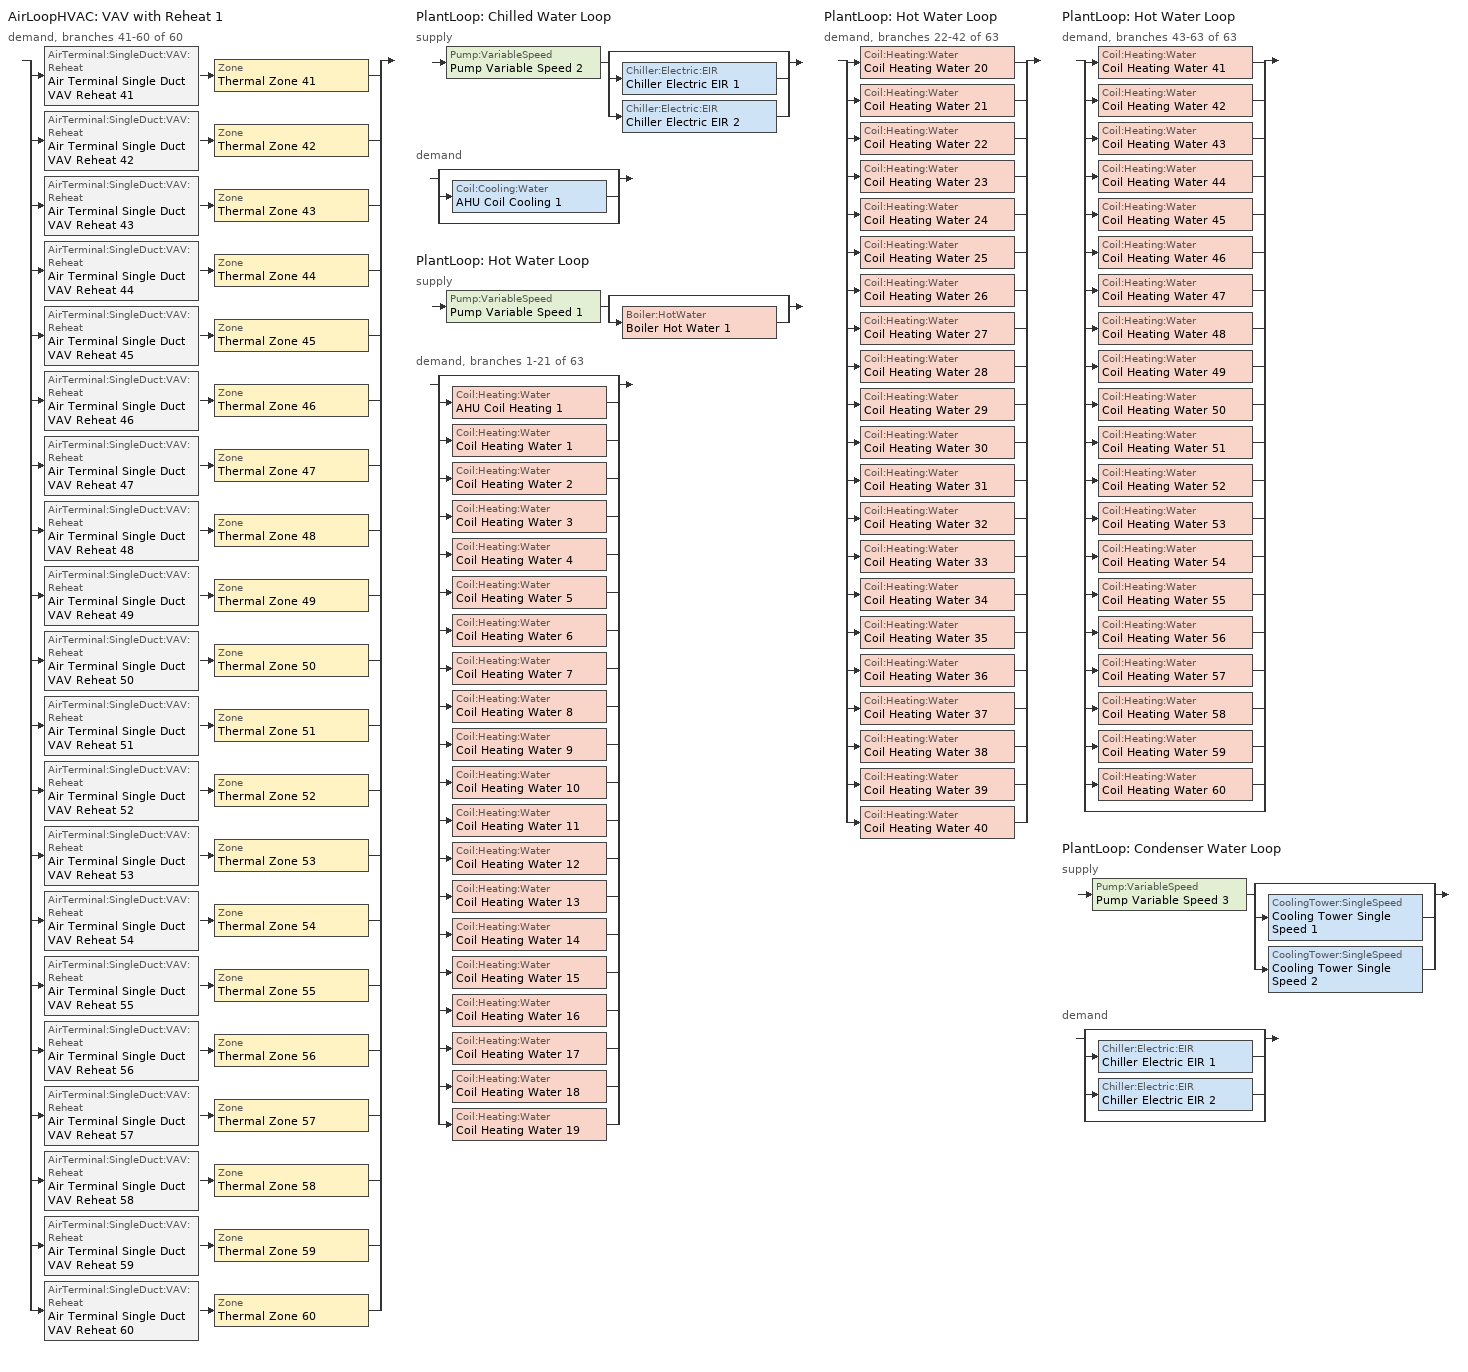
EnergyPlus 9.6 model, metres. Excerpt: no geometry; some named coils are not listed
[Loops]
AirLoopHVAC 'VAV with Reheat 1'
 demand, branches 41-60 of 60: split
  | AirTerminal:SingleDuct:VAV:Reheat 'Air Terminal Single Duct VAV Reheat 41' > Zone 'Thermal Zone 41'
  | AirTerminal:SingleDuct:VAV:Reheat 'Air Terminal Single Duct VAV Reheat 42' > Zone 'Thermal Zone 42'
  | AirTerminal:SingleDuct:VAV:Reheat 'Air Terminal Single Duct VAV Reheat 43' > Zone 'Thermal Zone 43'
  | AirTerminal:SingleDuct:VAV:Reheat 'Air Terminal Single Duct VAV Reheat 44' > Zone 'Thermal Zone 44'
  | AirTerminal:SingleDuct:VAV:Reheat 'Air Terminal Single Duct VAV Reheat 45' > Zone 'Thermal Zone 45'
  | AirTerminal:SingleDuct:VAV:Reheat 'Air Terminal Single Duct VAV Reheat 46' > Zone 'Thermal Zone 46'
  | AirTerminal:SingleDuct:VAV:Reheat 'Air Terminal Single Duct VAV Reheat 47' > Zone 'Thermal Zone 47'
  | AirTerminal:SingleDuct:VAV:Reheat 'Air Terminal Single Duct VAV Reheat 48' > Zone 'Thermal Zone 48'
  | AirTerminal:SingleDuct:VAV:Reheat 'Air Terminal Single Duct VAV Reheat 49' > Zone 'Thermal Zone 49'
  | AirTerminal:SingleDuct:VAV:Reheat 'Air Terminal Single Duct VAV Reheat 50' > Zone 'Thermal Zone 50'
  | AirTerminal:SingleDuct:VAV:Reheat 'Air Terminal Single Duct VAV Reheat 51' > Zone 'Thermal Zone 51'
  | AirTerminal:SingleDuct:VAV:Reheat 'Air Terminal Single Duct VAV Reheat 52' > Zone 'Thermal Zone 52'
  | AirTerminal:SingleDuct:VAV:Reheat 'Air Terminal Single Duct VAV Reheat 53' > Zone 'Thermal Zone 53'
  | AirTerminal:SingleDuct:VAV:Reheat 'Air Terminal Single Duct VAV Reheat 54' > Zone 'Thermal Zone 54'
  | AirTerminal:SingleDuct:VAV:Reheat 'Air Terminal Single Duct VAV Reheat 55' > Zone 'Thermal Zone 55'
  | AirTerminal:SingleDuct:VAV:Reheat 'Air Terminal Single Duct VAV Reheat 56' > Zone 'Thermal Zone 56'
  | AirTerminal:SingleDuct:VAV:Reheat 'Air Terminal Single Duct VAV Reheat 57' > Zone 'Thermal Zone 57'
  | AirTerminal:SingleDuct:VAV:Reheat 'Air Terminal Single Duct VAV Reheat 58' > Zone 'Thermal Zone 58'
  | AirTerminal:SingleDuct:VAV:Reheat 'Air Terminal Single Duct VAV Reheat 59' > Zone 'Thermal Zone 59'
  | AirTerminal:SingleDuct:VAV:Reheat 'Air Terminal Single Duct VAV Reheat 60' > Zone 'Thermal Zone 60'
PlantLoop 'Chilled Water Loop'
 supply: Pump:VariableSpeed 'Pump Variable Speed 2' > split
  | bypass
  | Chiller:Electric:EIR 'Chiller Electric EIR 1'
  | Chiller:Electric:EIR 'Chiller Electric EIR 2'
 demand: split
  | bypass
  | Coil:Cooling:Water 'AHU Coil Cooling 1'
  | bypass
PlantLoop 'Hot Water Loop'
 supply: Pump:VariableSpeed 'Pump Variable Speed 1' > split
  | bypass
  | Boiler:HotWater 'Boiler Hot Water 1'
 demand, branches 1-21 of 63: split
  | bypass
  | Coil:Heating:Water 'AHU Coil Heating 1'
  | Coil:Heating:Water 'Coil Heating Water 1'
  | Coil:Heating:Water 'Coil Heating Water 2'
  | Coil:Heating:Water 'Coil Heating Water 3'
  | Coil:Heating:Water 'Coil Heating Water 4'
  | Coil:Heating:Water 'Coil Heating Water 5'
  | Coil:Heating:Water 'Coil Heating Water 6'
  | Coil:Heating:Water 'Coil Heating Water 7'
  | Coil:Heating:Water 'Coil Heating Water 8'
  | Coil:Heating:Water 'Coil Heating Water 9'
  | Coil:Heating:Water 'Coil Heating Water 10'
  | Coil:Heating:Water 'Coil Heating Water 11'
  | Coil:Heating:Water 'Coil Heating Water 12'
  | Coil:Heating:Water 'Coil Heating Water 13'
  | Coil:Heating:Water 'Coil Heating Water 14'
  | Coil:Heating:Water 'Coil Heating Water 15'
  | Coil:Heating:Water 'Coil Heating Water 16'
  | Coil:Heating:Water 'Coil Heating Water 17'
  | Coil:Heating:Water 'Coil Heating Water 18'
  | Coil:Heating:Water 'Coil Heating Water 19'
PlantLoop 'Hot Water Loop'
 demand, branches 22-42 of 63: split
  | Coil:Heating:Water 'Coil Heating Water 20'
  | Coil:Heating:Water 'Coil Heating Water 21'
  | Coil:Heating:Water 'Coil Heating Water 22'
  | Coil:Heating:Water 'Coil Heating Water 23'
  | Coil:Heating:Water 'Coil Heating Water 24'
  | Coil:Heating:Water 'Coil Heating Water 25'
  | Coil:Heating:Water 'Coil Heating Water 26'
  | Coil:Heating:Water 'Coil Heating Water 27'
  | Coil:Heating:Water 'Coil Heating Water 28'
  | Coil:Heating:Water 'Coil Heating Water 29'
  | Coil:Heating:Water 'Coil Heating Water 30'
  | Coil:Heating:Water 'Coil Heating Water 31'
  | Coil:Heating:Water 'Coil Heating Water 32'
  | Coil:Heating:Water 'Coil Heating Water 33'
  | Coil:Heating:Water 'Coil Heating Water 34'
  | Coil:Heating:Water 'Coil Heating Water 35'
  | Coil:Heating:Water 'Coil Heating Water 36'
  | Coil:Heating:Water 'Coil Heating Water 37'
  | Coil:Heating:Water 'Coil Heating Water 38'
  | Coil:Heating:Water 'Coil Heating Water 39'
  | Coil:Heating:Water 'Coil Heating Water 40'
PlantLoop 'Hot Water Loop'
 demand, branches 43-63 of 63: split
  | Coil:Heating:Water 'Coil Heating Water 41'
  | Coil:Heating:Water 'Coil Heating Water 42'
  | Coil:Heating:Water 'Coil Heating Water 43'
  | Coil:Heating:Water 'Coil Heating Water 44'
  | Coil:Heating:Water 'Coil Heating Water 45'
  | Coil:Heating:Water 'Coil Heating Water 46'
  | Coil:Heating:Water 'Coil Heating Water 47'
  | Coil:Heating:Water 'Coil Heating Water 48'
  | Coil:Heating:Water 'Coil Heating Water 49'
  | Coil:Heating:Water 'Coil Heating Water 50'
  | Coil:Heating:Water 'Coil Heating Water 51'
  | Coil:Heating:Water 'Coil Heating Water 52'
  | Coil:Heating:Water 'Coil Heating Water 53'
  | Coil:Heating:Water 'Coil Heating Water 54'
  | Coil:Heating:Water 'Coil Heating Water 55'
  | Coil:Heating:Water 'Coil Heating Water 56'
  | Coil:Heating:Water 'Coil Heating Water 57'
  | Coil:Heating:Water 'Coil Heating Water 58'
  | Coil:Heating:Water 'Coil Heating Water 59'
  | Coil:Heating:Water 'Coil Heating Water 60'
  | bypass
PlantLoop 'Condenser Water Loop'
 supply: Pump:VariableSpeed 'Pump Variable Speed 3' > split
  | bypass
  | CoolingTower:SingleSpeed 'Cooling Tower Single Speed 1'
  | CoolingTower:SingleSpeed 'Cooling Tower Single Speed 2'
 demand: split
  | bypass
  | Chiller:Electric:EIR 'Chiller Electric EIR 1'
  | Chiller:Electric:EIR 'Chiller Electric EIR 2'
  | bypass
[Coil:Heating:Water] Availability Schedule=Always On Discrete; U-Factor Times Area Value W/K=Autosize; Maximum Water Flow Rate m3/s=Autosize; Performance Input Method=UFactorTimesAreaAndDesignWaterFlowRate; Rated Capacity W=Autosize; Rated Inlet Water Temperature C=82.2; Rated Inlet Air Temperature C=16.6; Rated Outlet Water Temperature C=71.1; Rated Outlet Air Temperature C=32.2; Rated Ratio for Air and Water Convection=0.5
Coil Heating Water 1; Coil Heating Water 2; Coil Heating Water 3; Coil Heating Water 4; Coil Heating Water 5; Coil Heating Water 6; Coil Heating Water 7; Coil Heating Water 8; Coil Heating Water 9; Coil Heating Water 10; Coil Heating Water 11; Coil Heating Water 12; Coil Heating Water 13; Coil Heating Water 14; Coil Heating Water 15; Coil Heating Water 16; Coil Heating Water 17; Coil Heating Water 18; Coil Heating Water 19; Coil Heating Water 20; Coil Heating Water 21; Coil Heating Water 22; Coil Heating Water 23; Coil Heating Water 24; Coil Heating Water 25; Coil Heating Water 26; Coil Heating Water 27; Coil Heating Water 28; Coil Heating Water 29; Coil Heating Water 30; Coil Heating Water 31; Coil Heating Water 32; Coil Heating Water 33; Coil Heating Water 34; Coil Heating Water 35; Coil Heating Water 36; Coil Heating Water 37; Coil Heating Water 38; Coil Heating Water 39; Coil Heating Water 40; Coil Heating Water 41; Coil Heating Water 42; Coil Heating Water 43; Coil Heating Water 44; Coil Heating Water 45; Coil Heating Water 46; Coil Heating Water 47; Coil Heating Water 48; Coil Heating Water 49; Coil Heating Water 50; Coil Heating Water 51; Coil Heating Water 52; Coil Heating Water 53; Coil Heating Water 54; Coil Heating Water 55; Coil Heating Water 56; Coil Heating Water 57; Coil Heating Water 58; Coil Heating Water 59; Coil Heating Water 60
[SetpointManager:Scheduled] Control Variable=Temperature
Name | Schedule | Setpoint Node or NodeList
Setpoint Manager Scheduled Chilled Water Duck | Chilled_Water_Temperature | Node Chilled Water Deck Supply
Setpoint Manager Scheduled Hot Water Duck | Hot_Water_Temperature | Node Hot Water Deck Supply
[ZoneControl:Thermostat] Temperature Difference Between Cutout And Setpoint deltaC=0
Name | Zone or ZoneList | Control Type Schedule | Control 1
Thermal Zone 41 Thermostat | Thermal Zone 41 | Thermal Zone 41 Thermostat Schedule | Thermostat Setpoint Dual Setpoint 41
Thermal Zone 42 Thermostat | Thermal Zone 42 | Thermal Zone 42 Thermostat Schedule | Thermostat Setpoint Dual Setpoint 42
Thermal Zone 43 Thermostat | Thermal Zone 43 | Thermal Zone 43 Thermostat Schedule | Thermostat Setpoint Dual Setpoint 43
Thermal Zone 44 Thermostat | Thermal Zone 44 | Thermal Zone 44 Thermostat Schedule | Thermostat Setpoint Dual Setpoint 44
Thermal Zone 45 Thermostat | Thermal Zone 45 | Thermal Zone 45 Thermostat Schedule | Thermostat Setpoint Dual Setpoint 45
Thermal Zone 46 Thermostat | Thermal Zone 46 | Thermal Zone 46 Thermostat Schedule | Thermostat Setpoint Dual Setpoint 46
Thermal Zone 47 Thermostat | Thermal Zone 47 | Thermal Zone 47 Thermostat Schedule | Thermostat Setpoint Dual Setpoint 47
Thermal Zone 48 Thermostat | Thermal Zone 48 | Thermal Zone 48 Thermostat Schedule | Thermostat Setpoint Dual Setpoint 48
Thermal Zone 49 Thermostat | Thermal Zone 49 | Thermal Zone 49 Thermostat Schedule | Thermostat Setpoint Dual Setpoint 49
Thermal Zone 50 Thermostat | Thermal Zone 50 | Thermal Zone 50 Thermostat Schedule | Thermostat Setpoint Dual Setpoint 50
Thermal Zone 51 Thermostat | Thermal Zone 51 | Thermal Zone 51 Thermostat Schedule | Thermostat Setpoint Dual Setpoint 51
Thermal Zone 52 Thermostat | Thermal Zone 52 | Thermal Zone 52 Thermostat Schedule | Thermostat Setpoint Dual Setpoint 52
Thermal Zone 53 Thermostat | Thermal Zone 53 | Thermal Zone 53 Thermostat Schedule | Thermostat Setpoint Dual Setpoint 53
Thermal Zone 54 Thermostat | Thermal Zone 54 | Thermal Zone 54 Thermostat Schedule | Thermostat Setpoint Dual Setpoint 54
Thermal Zone 55 Thermostat | Thermal Zone 55 | Thermal Zone 55 Thermostat Schedule | Thermostat Setpoint Dual Setpoint 55
Thermal Zone 56 Thermostat | Thermal Zone 56 | Thermal Zone 56 Thermostat Schedule | Thermostat Setpoint Dual Setpoint 56
Thermal Zone 57 Thermostat | Thermal Zone 57 | Thermal Zone 57 Thermostat Schedule | Thermostat Setpoint Dual Setpoint 57
Thermal Zone 58 Thermostat | Thermal Zone 58 | Thermal Zone 58 Thermostat Schedule | Thermostat Setpoint Dual Setpoint 58
Thermal Zone 59 Thermostat | Thermal Zone 59 | Thermal Zone 59 Thermostat Schedule | Thermostat Setpoint Dual Setpoint 59
Thermal Zone 60 Thermostat | Thermal Zone 60 | Thermal Zone 60 Thermostat Schedule | Thermostat Setpoint Dual Setpoint 60
[ThermostatSetpoint:DualSetpoint]
Name | Heating Setpoint Temperature Schedule | Cooling Setpoint Temperature Schedule
Thermostat Setpoint Dual Setpoint 41 | HtgSetp 41 | ClgSetp 41
Thermostat Setpoint Dual Setpoint 42 | HtgSetp 42 | ClgSetp 42
Thermostat Setpoint Dual Setpoint 43 | HtgSetp 43 | ClgSetp 43
Thermostat Setpoint Dual Setpoint 44 | HtgSetp 44 | ClgSetp 44
Thermostat Setpoint Dual Setpoint 45 | HtgSetp 45 | ClgSetp 45
Thermostat Setpoint Dual Setpoint 46 | HtgSetp 46 | ClgSetp 46
Thermostat Setpoint Dual Setpoint 47 | HtgSetp 47 | ClgSetp 47
Thermostat Setpoint Dual Setpoint 48 | HtgSetp 48 | ClgSetp 48
Thermostat Setpoint Dual Setpoint 49 | HtgSetp 49 | ClgSetp 49
Thermostat Setpoint Dual Setpoint 50 | HtgSetp 50 | ClgSetp 50
Thermostat Setpoint Dual Setpoint 51 | HtgSetp 51 | ClgSetp 51
Thermostat Setpoint Dual Setpoint 52 | HtgSetp 52 | ClgSetp 52
Thermostat Setpoint Dual Setpoint 53 | HtgSetp 53 | ClgSetp 53
Thermostat Setpoint Dual Setpoint 54 | HtgSetp 54 | ClgSetp 54
Thermostat Setpoint Dual Setpoint 55 | HtgSetp 55 | ClgSetp 55
Thermostat Setpoint Dual Setpoint 56 | HtgSetp 56 | ClgSetp 56
Thermostat Setpoint Dual Setpoint 57 | HtgSetp 57 | ClgSetp 57
Thermostat Setpoint Dual Setpoint 58 | HtgSetp 58 | ClgSetp 58
Thermostat Setpoint Dual Setpoint 59 | HtgSetp 59 | ClgSetp 59
Thermostat Setpoint Dual Setpoint 60 | HtgSetp 60 | ClgSetp 60
[AirTerminal:SingleDuct:VAV:Reheat] Availability Schedule=Always On Discrete; Maximum Air Flow Rate m3/s=Autosize; Zone Minimum Air Flow Input Method=Constant; Constant Minimum Air Flow Fraction=0.3; Fixed Minimum Air Flow Rate m3/s=0; Maximum Hot Water or Steam Flow Rate m3/s=Autosize; Minimum Hot Water or Steam Flow Rate m3/s=0; Convergence Tolerance=0.001; Damper Heating Action=Normal; Maximum Flow per Zone Floor Area During Reheat m3/s-m2=Autocalculate; Maximum Flow Fraction During Reheat=Autocalculate; Maximum Reheat Air Temperature C=35
Name | Reheat Coil
Air Terminal Single Duct VAV Reheat 41 | Coil Heating Water 41
Air Terminal Single Duct VAV Reheat 42 | Coil Heating Water 42
Air Terminal Single Duct VAV Reheat 43 | Coil Heating Water 43
Air Terminal Single Duct VAV Reheat 44 | Coil Heating Water 44
Air Terminal Single Duct VAV Reheat 45 | Coil Heating Water 45
Air Terminal Single Duct VAV Reheat 46 | Coil Heating Water 46
Air Terminal Single Duct VAV Reheat 47 | Coil Heating Water 47
Air Terminal Single Duct VAV Reheat 48 | Coil Heating Water 48
Air Terminal Single Duct VAV Reheat 49 | Coil Heating Water 49
Air Terminal Single Duct VAV Reheat 50 | Coil Heating Water 50
Air Terminal Single Duct VAV Reheat 51 | Coil Heating Water 51
Air Terminal Single Duct VAV Reheat 52 | Coil Heating Water 52
Air Terminal Single Duct VAV Reheat 53 | Coil Heating Water 53
Air Terminal Single Duct VAV Reheat 54 | Coil Heating Water 54
Air Terminal Single Duct VAV Reheat 55 | Coil Heating Water 55
Air Terminal Single Duct VAV Reheat 56 | Coil Heating Water 56
Air Terminal Single Duct VAV Reheat 57 | Coil Heating Water 57
Air Terminal Single Duct VAV Reheat 58 | Coil Heating Water 58
Air Terminal Single Duct VAV Reheat 59 | Coil Heating Water 59
Air Terminal Single Duct VAV Reheat 60 | Coil Heating Water 60
[Zone equipment]
Thermal Zone 41: Air Terminal Single Duct VAV Reheat 41
Thermal Zone 42: Air Terminal Single Duct VAV Reheat 42
Thermal Zone 43: Air Terminal Single Duct VAV Reheat 43
Thermal Zone 44: Air Terminal Single Duct VAV Reheat 44
Thermal Zone 45: Air Terminal Single Duct VAV Reheat 45
Thermal Zone 46: Air Terminal Single Duct VAV Reheat 46
Thermal Zone 47: Air Terminal Single Duct VAV Reheat 47
Thermal Zone 48: Air Terminal Single Duct VAV Reheat 48
Thermal Zone 49: Air Terminal Single Duct VAV Reheat 49
Thermal Zone 50: Air Terminal Single Duct VAV Reheat 50
Thermal Zone 51: Air Terminal Single Duct VAV Reheat 51
Thermal Zone 52: Air Terminal Single Duct VAV Reheat 52
Thermal Zone 53: Air Terminal Single Duct VAV Reheat 53
Thermal Zone 54: Air Terminal Single Duct VAV Reheat 54
Thermal Zone 55: Air Terminal Single Duct VAV Reheat 55
Thermal Zone 56: Air Terminal Single Duct VAV Reheat 56
Thermal Zone 57: Air Terminal Single Duct VAV Reheat 57
Thermal Zone 58: Air Terminal Single Duct VAV Reheat 58
Thermal Zone 59: Air Terminal Single Duct VAV Reheat 59
Thermal Zone 60: Air Terminal Single Duct VAV Reheat 60
[Sizing:Zone] Zone Cooling Design Supply Air Temperature Input Method=SupplyAirTemperature; Zone Cooling Design Supply Air Temperature C=13; Zone Cooling Design Supply Air Temperature Difference deltaC=11.11; Zone Heating Design Supply Air Temperature Input Method=SupplyAirTemperature; Zone Heating Design Supply Air Temperature C=45; Zone Heating Design Supply Air Temperature Difference deltaC=11.11; Zone Cooling Design Supply Air Humidity Ratio kgWater/kgDryAir=0.0085; Zone Heating Design Supply Air Humidity Ratio kgWater/kgDryAir=0.008; Cooling Design Air Flow Method=DesignDay; Cooling Design Air Flow Rate m3/s=0; Cooling Minimum Air Flow per Zone Floor Area m3/s-m2=0.000762; Cooling Minimum Air Flow m3/s=0; Cooling Minimum Air Flow Fraction=0; Heating Design Air Flow Method=DesignDay; Heating Design Air Flow Rate m3/s=0; Heating Maximum Air Flow per Zone Floor Area m3/s-m2=0.002032; Heating Maximum Air Flow m3/s=0.141576; Heating Maximum Air Flow Fraction=0.3; Account for Dedicated Outdoor Air System=No
Name | Design Specification Outdoor Air Object
Thermal Zone 41 | Ventilation 41
Thermal Zone 42 | Ventilation 42
Thermal Zone 43 | Ventilation 43
Thermal Zone 44 | Ventilation 44
Thermal Zone 45 | Ventilation 45
Thermal Zone 46 | Ventilation 46
Thermal Zone 47 | Ventilation 47
Thermal Zone 48 | Ventilation 48
Thermal Zone 49 | Ventilation 49
Thermal Zone 50 | Ventilation 50
Thermal Zone 51 | Ventilation 51
Thermal Zone 52 | Ventilation 52
Thermal Zone 53 | Ventilation 53
Thermal Zone 54 | Ventilation 54
Thermal Zone 55 | Ventilation 55
Thermal Zone 56 | Ventilation 56
Thermal Zone 57 | Ventilation 57
Thermal Zone 58 | Ventilation 58
Thermal Zone 59 | Ventilation 59
Thermal Zone 60 | Ventilation 60
[DesignSpecification:OutdoorAir] Outdoor Air Method=Sum; Outdoor Air Flow per Person m3/s-person=0; Outdoor Air Flow per Zone Floor Area m3/s-m2=0; Outdoor Air Flow per Zone m3/s=0; Outdoor Air Flow Air Changes per Hour 1/hr=1.2
Ventilation 41; Ventilation 42; Ventilation 43; Ventilation 44; Ventilation 45; Ventilation 46; Ventilation 47; Ventilation 48; Ventilation 49; Ventilation 50; Ventilation 51; Ventilation 52; Ventilation 53; Ventilation 54; Ventilation 55; Ventilation 56; Ventilation 57; Ventilation 58; Ventilation 59; Ventilation 60
[Chiller:Electric:EIR] Reference Capacity W=Autosize; Reference COP W/W=6.1; Reference Leaving Chilled Water Temperature C=6.67; Reference Entering Condenser Fluid Temperature C=29.4; Reference Chilled Water Flow Rate m3/s=Autosize; Reference Condenser Fluid Flow Rate m3/s=Autosize; Cooling Capacity Function of Temperature Curve=Curve Biquadratic 1; Electric Input to Cooling Output Ratio Function of Temperature Curve=Curve Biquadratic 2; Electric Input to Cooling Output Ratio Function of Part Load Ratio Curve=Curve Quadratic 1; Minimum Part Load Ratio=0.1; Maximum Part Load Ratio=1; Optimum Part Load Ratio=1; Minimum Unloading Ratio=0.2; Condenser Type=WaterCooled; Condenser Fan Power Ratio W/W=0; Fraction of Compressor Electric Consumption Rejected by Condenser=1; Leaving Chilled Water Lower Temperature Limit C=2; Chiller Flow Mode=NotModulated; Sizing Factor=1; Basin Heater Capacity W/K=0; Basin Heater Setpoint Temperature C=10; Condenser Heat Recovery Relative Capacity Fraction=1
Chiller Electric EIR 1; Chiller Electric EIR 2
[PlantEquipmentList]
Chilled Water Loop Cooling Equipment List: Chiller:Electric:EIR, Chiller Electric EIR 1, Chiller:Electric:EIR, Chiller Electric EIR 2
Hot Water Loop Heating Equipment List: Boiler:HotWater, Boiler Hot Water 1
Condenser Water Loop Cooling Equipment List: CoolingTower:SingleSpeed, Cooling Tower Single Speed 1, CoolingTower:SingleSpeed, Cooling Tower Single Speed 2
[PlantLoop] Fluid Type=Water; Load Distribution Scheme=Optimal; Plant Loop Demand Calculation Scheme=SingleSetpoint
Name | Plant Equipment Operation Scheme | Maximum Loop Temperature C | Minimum Loop Temperature C | Maximum Loop Flow Rate m3/s | Minimum Loop Flow Rate m3/s | Plant Loop Volume m3 | Maximum Loop Temperature | Minimum Loop Temperature | Maximum Loop Flow Rate | Minimum Loop Flow Rate | Plant Loop Volume
Chilled Water Loop | Chilled Water Loop Operation Schemes | 100 | 0 | Autosize | 0 | Autocalculate
Hot Water Loop | Hot Water Loop Operation Schemes |  |  |  |  |  | 100 | 0 | Autosize | 0 | Autocalculate
Condenser Water Loop | Condenser Water Loop Operation Schemes |  |  |  |  |  | 100 | 0 | Autosize | 0 | Autocalculate
[Sizing:Plant] Sizing Option=NonCoincident; Zone Timesteps in Averaging Window=1; Coincident Sizing Factor Mode=None
Name | Loop Type | Design Loop Exit Temperature C | Loop Design Temperature Difference deltaC | Design Loop Exit Temperature | Loop Design Temperature Difference
Chilled Water Loop | Cooling | 6.7 | 5.6
Hot Water Loop | Heating |  |  | 60 | 11.1
Condenser Water Loop | Condenser |  |  | 29.4 | 5.6
[Pump:VariableSpeed] Design Maximum Flow Rate m3/s=Autosize; Design Pump Head Pa=245000; Design Power Consumption W=Autosize; Motor Efficiency=0.85; Fraction of Motor Inefficiencies to Fluid Stream=0; Coefficient 1 of the Part Load Performance Curve=0; Coefficient 2 of the Part Load Performance Curve=1; Coefficient 3 of the Part Load Performance Curve=0; Coefficient 4 of the Part Load Performance Curve=0; Pump Control Type=Intermittent; Skin Loss Radiative Fraction=0.5; Design Power Sizing Method=PowerPerFlowPerPressure; Design Minimum Flow Rate Fraction=0
Name | Design Minimum Flow Rate m3/s | Design Electric Power per Unit Flow Rate W/(m3/s) | Design Shaft Power per Unit Flow Rate per Unit Head W/((m3/s)-Pa) | Design Minimum Flow Rate | Design Electric Power per Unit Flow Rate | Design Shaft Power per Unit Flow Rate per Unit Head
Pump Variable Speed 2 | 0 | 348701.1 | 1.28205
Pump Variable Speed 1; Pump Variable Speed 3 |  |  |  | 0 | 348701.1 | 1.28205
[PlantEquipmentOperationSchemes] Control Scheme Schedule Name 1=Always On Discrete
Name | Control Scheme Object Type 1 | Control Scheme Name 1
Chilled Water Loop Operation Schemes | PlantEquipmentOperation:CoolingLoad | Chilled Water Loop Cooling Operation Scheme
Hot Water Loop Operation Schemes | PlantEquipmentOperation:HeatingLoad | Hot Water Loop Heating Operation Scheme
Condenser Water Loop Operation Schemes | PlantEquipmentOperation:CoolingLoad | Condenser Water Loop Cooling Operation Scheme
[PlantEquipmentOperation:CoolingLoad] Load Range Lower Limit 1=0; Load Range Upper Limit 1=1000000000
Name | Range Equipment List Name 1
Chilled Water Loop Cooling Operation Scheme | Chilled Water Loop Cooling Equipment List
Condenser Water Loop Cooling Operation Scheme | Condenser Water Loop Cooling Equipment List
[Boiler:HotWater]
Boiler Hot Water 1: Fuel Type=NaturalGas; Nominal Capacity W=Autosize; Nominal Thermal Efficiency=0.9; Efficiency Curve Temperature Evaluation Variable=LeavingBoiler; Normalized Boiler Efficiency Curve=Boiler Efficiency; Design Water Flow Rate m3/s=Autosize; Minimum Part Load Ratio=0; Maximum Part Load Ratio=1; Optimum Part Load Ratio=1; Water Outlet Upper Temperature Limit C=99; Boiler Flow Mode=NotModulated; Parasitic Electric Load W=0; Sizing Factor=1
[PlantEquipmentOperation:HeatingLoad]
Hot Water Loop Heating Operation Scheme: Load Range Lower Limit 1=0; Load Range Upper Limit 1=1000000000; Range Equipment List Name 1=Hot Water Loop Heating Equipment List
[CoolingTower:SingleSpeed] Design Water Flow Rate m3/s=Autosize; Design Air Flow Rate m3/s=Autosize; Design Fan Power W=Autosize; Design U-Factor Times Area Value W/K=Autosize; Free Convection Regime Air Flow Rate m3/s=Autosize; Free Convection Regime Air Flow Rate Sizing Factor=0.1; Free Convection Regime U-Factor Times Area Value W/K=Autosize; Free Convection U-Factor Times Area Value Sizing Factor=0.1; Performance Input Method=UFactorTimesAreaAndDesignWaterFlowRate; Heat Rejection Capacity and Nominal Capacity Sizing Ratio=1.25; Nominal Capacity W=950000; Free Convection Capacity W=0; Free Convection Nominal Capacity Sizing Factor=0.1; Design Inlet Air Dry-Bulb Temperature C=25.6; Design Inlet Air Wet-Bulb Temperature C=25.6; Design Approach Temperature deltaC=Autosize; Design Range Temperature deltaC=Autosize; Basin Heater Capacity W/K=0; Basin Heater Setpoint Temperature C=2; Evaporation Loss Mode=LossFactor; Evaporation Loss Factor percent/K=0.2; Drift Loss Percent percent=0.008; Blowdown Calculation Mode=ConcentrationRatio; Blowdown Concentration Ratio=3; Capacity Control=FanCycling; Number of Cells=1; Cell Control=MinimalCell; Cell Minimum  Water Flow Rate Fraction=0.33; Cell Maximum Water Flow Rate Fraction=2.5; Sizing Factor=1
Cooling Tower Single Speed 1; Cooling Tower Single Speed 2
[SetpointManager:FollowOutdoorAirTemperature]
Setpoint Manager Follow Outdoor Air Temperature 1: Control Variable=Temperature; Reference Temperature Type=OutdoorAirWetBulb; Offset Temperature Difference=1.5; Maximum Setpoint Temperature=80; Minimum Setpoint Temperature=6; Setpoint Node or NodeList=Node Condenser Water Deck Supply
[Schedule:Day:Interval]
HtgSetp Summer Design Day 41; HtgSetp Summer Design Day 42; HtgSetp Summer Design Day 43; HtgSetp Summer Design Day 44; HtgSetp Summer Design Day 45; HtgSetp Summer Design Day 46; HtgSetp Summer Design Day 47; HtgSetp Summer Design Day 48; HtgSetp Summer Design Day 49; HtgSetp Summer Design Day 50; HtgSetp Summer Design Day 51; HtgSetp Summer Design Day 52; HtgSetp Summer Design Day 53; HtgSetp Summer Design Day 54; HtgSetp Summer Design Day 55; HtgSetp Summer Design Day 56; HtgSetp Summer Design Day 57; HtgSetp Summer Design Day 58; HtgSetp Summer Design Day 59; HtgSetp Summer Design Day 60: No, 24:00, 15.6
HtgSetp Winter Design Day 41; HtgSetp Winter Design Day 42; HtgSetp Winter Design Day 43; HtgSetp Winter Design Day 44; HtgSetp Winter Design Day 45; HtgSetp Winter Design Day 46; HtgSetp Winter Design Day 47; HtgSetp Winter Design Day 48; HtgSetp Winter Design Day 49; HtgSetp Winter Design Day 50; HtgSetp Winter Design Day 51; HtgSetp Winter Design Day 52; HtgSetp Winter Design Day 53; HtgSetp Winter Design Day 54; HtgSetp Winter Design Day 55; HtgSetp Winter Design Day 56; HtgSetp Winter Design Day 57; HtgSetp Winter Design Day 58; HtgSetp Winter Design Day 59; HtgSetp Winter Design Day 60: No, 24:00, 21
ClgSetp Summer Design Day 41; ClgSetp Summer Design Day 42; ClgSetp Summer Design Day 43; ClgSetp Summer Design Day 44; ClgSetp Summer Design Day 45; ClgSetp Summer Design Day 46; ClgSetp Summer Design Day 47; ClgSetp Summer Design Day 48; ClgSetp Summer Design Day 49; ClgSetp Summer Design Day 50; ClgSetp Summer Design Day 51; ClgSetp Summer Design Day 52; ClgSetp Summer Design Day 53; ClgSetp Summer Design Day 54; ClgSetp Summer Design Day 55; ClgSetp Summer Design Day 56; ClgSetp Summer Design Day 57; ClgSetp Summer Design Day 58; ClgSetp Summer Design Day 59; ClgSetp Summer Design Day 60: No, 06:00, 26.7, 22:00, 24, 24:00, 26.7
ClgSetp Winter Design Day 41; ClgSetp Winter Design Day 42; ClgSetp Winter Design Day 43; ClgSetp Winter Design Day 44; ClgSetp Winter Design Day 45; ClgSetp Winter Design Day 46; ClgSetp Winter Design Day 47; ClgSetp Winter Design Day 48; ClgSetp Winter Design Day 49; ClgSetp Winter Design Day 50; ClgSetp Winter Design Day 51; ClgSetp Winter Design Day 52; ClgSetp Winter Design Day 53; ClgSetp Winter Design Day 54; ClgSetp Winter Design Day 55; ClgSetp Winter Design Day 56; ClgSetp Winter Design Day 57; ClgSetp Winter Design Day 58; ClgSetp Winter Design Day 59; ClgSetp Winter Design Day 60: No, 24:00, 26.7
ClgSetp Default Schedule 41; ClgSetp Default Schedule 42; ClgSetp Default Schedule 43; ClgSetp Default Schedule 44; ClgSetp Default Schedule 45; ClgSetp Default Schedule 46; ClgSetp Default Schedule 47; ClgSetp Default Schedule 48; ClgSetp Default Schedule 49; ClgSetp Default Schedule 50; ClgSetp Default Schedule 51; ClgSetp Default Schedule 52; ClgSetp Default Schedule 53; ClgSetp Default Schedule 54; ClgSetp Default Schedule 55; ClgSetp Default Schedule 56; ClgSetp Default Schedule 57; ClgSetp Default Schedule 58; ClgSetp Default Schedule 59; ClgSetp Default Schedule 60: Temperature 37, No, 01:00, 28, 02:00, 28, 03:00, 28, 04:00, 28, 05:00, 28, 06:00, 28, 07:00, 28, 08:00, 28, 09:00, 24, 10:00, 24, 11:00, 24, 12:00, 24, 13:00, 24, 14:00, 24, 15:00, 24, 16:00, 24, 17:00, 24, 18:00, 24, 19:00, 28, 20:00, 28, 21:00, 28, 22:00, 28, 23:00, 28, 24:00, 28
HtgSetp Default Schedule 41; HtgSetp Default Schedule 42; HtgSetp Default Schedule 43; HtgSetp Default Schedule 44; HtgSetp Default Schedule 45; HtgSetp Default Schedule 46; HtgSetp Default Schedule 47; HtgSetp Default Schedule 48; HtgSetp Default Schedule 49; HtgSetp Default Schedule 50; HtgSetp Default Schedule 51; HtgSetp Default Schedule 52; HtgSetp Default Schedule 53; HtgSetp Default Schedule 54; HtgSetp Default Schedule 55; HtgSetp Default Schedule 56; HtgSetp Default Schedule 57; HtgSetp Default Schedule 58; HtgSetp Default Schedule 59; HtgSetp Default Schedule 60: Temperature 36, No, 01:00, 18, 02:00, 18, 03:00, 18, 04:00, 18, 05:00, 18, 06:00, 18, 07:00, 18, 08:00, 18, 09:00, 21, 10:00, 21, 11:00, 21, 12:00, 21, 13:00, 21, 14:00, 21, 15:00, 21, 16:00, 21, 17:00, 21, 18:00, 21, 19:00, 18, 20:00, 18, 21:00, 18, 22:00, 18, 23:00, 18, 24:00, 18
Chilled_Water_Temperature_Default; Chilled_Water_Temperature_Summer_Design_Day; Chilled_Water_Temperature_Winter_Design_Day: No, 24:00, 6.7
Hot_Water_Temperature_Default; Hot_Water_Temperature_Summer_Design_Day; Hot_Water_Temperature_Winter_Design_Day: No, 24:00, 60
[Schedule:Week:Daily]
HtgSetp 41 Week Rule - Jan1-Dec31: HtgSetp Default Schedule 41, HtgSetp Default Schedule 41, HtgSetp Default Schedule 41, HtgSetp Default Schedule 41, HtgSetp Default Schedule 41, HtgSetp Default Schedule 41, HtgSetp Default Schedule 41, HtgSetp Default Schedule 41, HtgSetp Summer Design Day 41, HtgSetp Winter Design Day 41, HtgSetp Default Schedule 41, HtgSetp Default Schedule 41
ClgSetp 41 Week Rule - Jan1-Dec31: ClgSetp Default Schedule 41, ClgSetp Default Schedule 41, ClgSetp Default Schedule 41, ClgSetp Default Schedule 41, ClgSetp Default Schedule 41, ClgSetp Default Schedule 41, ClgSetp Default Schedule 41, ClgSetp Default Schedule 41, ClgSetp Summer Design Day 41, ClgSetp Winter Design Day 41, ClgSetp Default Schedule 41, ClgSetp Default Schedule 41
HtgSetp 42 Week Rule - Jan1-Dec31: HtgSetp Default Schedule 42, HtgSetp Default Schedule 42, HtgSetp Default Schedule 42, HtgSetp Default Schedule 42, HtgSetp Default Schedule 42, HtgSetp Default Schedule 42, HtgSetp Default Schedule 42, HtgSetp Default Schedule 42, HtgSetp Summer Design Day 42, HtgSetp Winter Design Day 42, HtgSetp Default Schedule 42, HtgSetp Default Schedule 42
ClgSetp 42 Week Rule - Jan1-Dec31: ClgSetp Default Schedule 42, ClgSetp Default Schedule 42, ClgSetp Default Schedule 42, ClgSetp Default Schedule 42, ClgSetp Default Schedule 42, ClgSetp Default Schedule 42, ClgSetp Default Schedule 42, ClgSetp Default Schedule 42, ClgSetp Summer Design Day 42, ClgSetp Winter Design Day 42, ClgSetp Default Schedule 42, ClgSetp Default Schedule 42
HtgSetp 43 Week Rule - Jan1-Dec31: HtgSetp Default Schedule 43, HtgSetp Default Schedule 43, HtgSetp Default Schedule 43, HtgSetp Default Schedule 43, HtgSetp Default Schedule 43, HtgSetp Default Schedule 43, HtgSetp Default Schedule 43, HtgSetp Default Schedule 43, HtgSetp Summer Design Day 43, HtgSetp Winter Design Day 43, HtgSetp Default Schedule 43, HtgSetp Default Schedule 43
ClgSetp 43 Week Rule - Jan1-Dec31: ClgSetp Default Schedule 43, ClgSetp Default Schedule 43, ClgSetp Default Schedule 43, ClgSetp Default Schedule 43, ClgSetp Default Schedule 43, ClgSetp Default Schedule 43, ClgSetp Default Schedule 43, ClgSetp Default Schedule 43, ClgSetp Summer Design Day 43, ClgSetp Winter Design Day 43, ClgSetp Default Schedule 43, ClgSetp Default Schedule 43
HtgSetp 44 Week Rule - Jan1-Dec31: HtgSetp Default Schedule 44, HtgSetp Default Schedule 44, HtgSetp Default Schedule 44, HtgSetp Default Schedule 44, HtgSetp Default Schedule 44, HtgSetp Default Schedule 44, HtgSetp Default Schedule 44, HtgSetp Default Schedule 44, HtgSetp Summer Design Day 44, HtgSetp Winter Design Day 44, HtgSetp Default Schedule 44, HtgSetp Default Schedule 44
ClgSetp 44 Week Rule - Jan1-Dec31: ClgSetp Default Schedule 44, ClgSetp Default Schedule 44, ClgSetp Default Schedule 44, ClgSetp Default Schedule 44, ClgSetp Default Schedule 44, ClgSetp Default Schedule 44, ClgSetp Default Schedule 44, ClgSetp Default Schedule 44, ClgSetp Summer Design Day 44, ClgSetp Winter Design Day 44, ClgSetp Default Schedule 44, ClgSetp Default Schedule 44
HtgSetp 45 Week Rule - Jan1-Dec31: HtgSetp Default Schedule 45, HtgSetp Default Schedule 45, HtgSetp Default Schedule 45, HtgSetp Default Schedule 45, HtgSetp Default Schedule 45, HtgSetp Default Schedule 45, HtgSetp Default Schedule 45, HtgSetp Default Schedule 45, HtgSetp Summer Design Day 45, HtgSetp Winter Design Day 45, HtgSetp Default Schedule 45, HtgSetp Default Schedule 45
ClgSetp 45 Week Rule - Jan1-Dec31: ClgSetp Default Schedule 45, ClgSetp Default Schedule 45, ClgSetp Default Schedule 45, ClgSetp Default Schedule 45, ClgSetp Default Schedule 45, ClgSetp Default Schedule 45, ClgSetp Default Schedule 45, ClgSetp Default Schedule 45, ClgSetp Summer Design Day 45, ClgSetp Winter Design Day 45, ClgSetp Default Schedule 45, ClgSetp Default Schedule 45
HtgSetp 46 Week Rule - Jan1-Dec31: HtgSetp Default Schedule 46, HtgSetp Default Schedule 46, HtgSetp Default Schedule 46, HtgSetp Default Schedule 46, HtgSetp Default Schedule 46, HtgSetp Default Schedule 46, HtgSetp Default Schedule 46, HtgSetp Default Schedule 46, HtgSetp Summer Design Day 46, HtgSetp Winter Design Day 46, HtgSetp Default Schedule 46, HtgSetp Default Schedule 46
ClgSetp 46 Week Rule - Jan1-Dec31: ClgSetp Default Schedule 46, ClgSetp Default Schedule 46, ClgSetp Default Schedule 46, ClgSetp Default Schedule 46, ClgSetp Default Schedule 46, ClgSetp Default Schedule 46, ClgSetp Default Schedule 46, ClgSetp Default Schedule 46, ClgSetp Summer Design Day 46, ClgSetp Winter Design Day 46, ClgSetp Default Schedule 46, ClgSetp Default Schedule 46
HtgSetp 47 Week Rule - Jan1-Dec31: HtgSetp Default Schedule 47, HtgSetp Default Schedule 47, HtgSetp Default Schedule 47, HtgSetp Default Schedule 47, HtgSetp Default Schedule 47, HtgSetp Default Schedule 47, HtgSetp Default Schedule 47, HtgSetp Default Schedule 47, HtgSetp Summer Design Day 47, HtgSetp Winter Design Day 47, HtgSetp Default Schedule 47, HtgSetp Default Schedule 47
ClgSetp 47 Week Rule - Jan1-Dec31: ClgSetp Default Schedule 47, ClgSetp Default Schedule 47, ClgSetp Default Schedule 47, ClgSetp Default Schedule 47, ClgSetp Default Schedule 47, ClgSetp Default Schedule 47, ClgSetp Default Schedule 47, ClgSetp Default Schedule 47, ClgSetp Summer Design Day 47, ClgSetp Winter Design Day 47, ClgSetp Default Schedule 47, ClgSetp Default Schedule 47
HtgSetp 48 Week Rule - Jan1-Dec31: HtgSetp Default Schedule 48, HtgSetp Default Schedule 48, HtgSetp Default Schedule 48, HtgSetp Default Schedule 48, HtgSetp Default Schedule 48, HtgSetp Default Schedule 48, HtgSetp Default Schedule 48, HtgSetp Default Schedule 48, HtgSetp Summer Design Day 48, HtgSetp Winter Design Day 48, HtgSetp Default Schedule 48, HtgSetp Default Schedule 48
ClgSetp 48 Week Rule - Jan1-Dec31: ClgSetp Default Schedule 48, ClgSetp Default Schedule 48, ClgSetp Default Schedule 48, ClgSetp Default Schedule 48, ClgSetp Default Schedule 48, ClgSetp Default Schedule 48, ClgSetp Default Schedule 48, ClgSetp Default Schedule 48, ClgSetp Summer Design Day 48, ClgSetp Winter Design Day 48, ClgSetp Default Schedule 48, ClgSetp Default Schedule 48
HtgSetp 49 Week Rule - Jan1-Dec31: HtgSetp Default Schedule 49, HtgSetp Default Schedule 49, HtgSetp Default Schedule 49, HtgSetp Default Schedule 49, HtgSetp Default Schedule 49, HtgSetp Default Schedule 49, HtgSetp Default Schedule 49, HtgSetp Default Schedule 49, HtgSetp Summer Design Day 49, HtgSetp Winter Design Day 49, HtgSetp Default Schedule 49, HtgSetp Default Schedule 49
ClgSetp 49 Week Rule - Jan1-Dec31: ClgSetp Default Schedule 49, ClgSetp Default Schedule 49, ClgSetp Default Schedule 49, ClgSetp Default Schedule 49, ClgSetp Default Schedule 49, ClgSetp Default Schedule 49, ClgSetp Default Schedule 49, ClgSetp Default Schedule 49, ClgSetp Summer Design Day 49, ClgSetp Winter Design Day 49, ClgSetp Default Schedule 49, ClgSetp Default Schedule 49
HtgSetp 50 Week Rule - Jan1-Dec31: HtgSetp Default Schedule 50, HtgSetp Default Schedule 50, HtgSetp Default Schedule 50, HtgSetp Default Schedule 50, HtgSetp Default Schedule 50, HtgSetp Default Schedule 50, HtgSetp Default Schedule 50, HtgSetp Default Schedule 50, HtgSetp Summer Design Day 50, HtgSetp Winter Design Day 50, HtgSetp Default Schedule 50, HtgSetp Default Schedule 50
ClgSetp 50 Week Rule - Jan1-Dec31: ClgSetp Default Schedule 50, ClgSetp Default Schedule 50, ClgSetp Default Schedule 50, ClgSetp Default Schedule 50, ClgSetp Default Schedule 50, ClgSetp Default Schedule 50, ClgSetp Default Schedule 50, ClgSetp Default Schedule 50, ClgSetp Summer Design Day 50, ClgSetp Winter Design Day 50, ClgSetp Default Schedule 50, ClgSetp Default Schedule 50
HtgSetp 51 Week Rule - Jan1-Dec31: HtgSetp Default Schedule 51, HtgSetp Default Schedule 51, HtgSetp Default Schedule 51, HtgSetp Default Schedule 51, HtgSetp Default Schedule 51, HtgSetp Default Schedule 51, HtgSetp Default Schedule 51, HtgSetp Default Schedule 51, HtgSetp Summer Design Day 51, HtgSetp Winter Design Day 51, HtgSetp Default Schedule 51, HtgSetp Default Schedule 51
ClgSetp 51 Week Rule - Jan1-Dec31: ClgSetp Default Schedule 51, ClgSetp Default Schedule 51, ClgSetp Default Schedule 51, ClgSetp Default Schedule 51, ClgSetp Default Schedule 51, ClgSetp Default Schedule 51, ClgSetp Default Schedule 51, ClgSetp Default Schedule 51, ClgSetp Summer Design Day 51, ClgSetp Winter Design Day 51, ClgSetp Default Schedule 51, ClgSetp Default Schedule 51
HtgSetp 52 Week Rule - Jan1-Dec31: HtgSetp Default Schedule 52, HtgSetp Default Schedule 52, HtgSetp Default Schedule 52, HtgSetp Default Schedule 52, HtgSetp Default Schedule 52, HtgSetp Default Schedule 52, HtgSetp Default Schedule 52, HtgSetp Default Schedule 52, HtgSetp Summer Design Day 52, HtgSetp Winter Design Day 52, HtgSetp Default Schedule 52, HtgSetp Default Schedule 52
ClgSetp 52 Week Rule - Jan1-Dec31: ClgSetp Default Schedule 52, ClgSetp Default Schedule 52, ClgSetp Default Schedule 52, ClgSetp Default Schedule 52, ClgSetp Default Schedule 52, ClgSetp Default Schedule 52, ClgSetp Default Schedule 52, ClgSetp Default Schedule 52, ClgSetp Summer Design Day 52, ClgSetp Winter Design Day 52, ClgSetp Default Schedule 52, ClgSetp Default Schedule 52
HtgSetp 53 Week Rule - Jan1-Dec31: HtgSetp Default Schedule 53, HtgSetp Default Schedule 53, HtgSetp Default Schedule 53, HtgSetp Default Schedule 53, HtgSetp Default Schedule 53, HtgSetp Default Schedule 53, HtgSetp Default Schedule 53, HtgSetp Default Schedule 53, HtgSetp Summer Design Day 53, HtgSetp Winter Design Day 53, HtgSetp Default Schedule 53, HtgSetp Default Schedule 53
ClgSetp 53 Week Rule - Jan1-Dec31: ClgSetp Default Schedule 53, ClgSetp Default Schedule 53, ClgSetp Default Schedule 53, ClgSetp Default Schedule 53, ClgSetp Default Schedule 53, ClgSetp Default Schedule 53, ClgSetp Default Schedule 53, ClgSetp Default Schedule 53, ClgSetp Summer Design Day 53, ClgSetp Winter Design Day 53, ClgSetp Default Schedule 53, ClgSetp Default Schedule 53
HtgSetp 54 Week Rule - Jan1-Dec31: HtgSetp Default Schedule 54, HtgSetp Default Schedule 54, HtgSetp Default Schedule 54, HtgSetp Default Schedule 54, HtgSetp Default Schedule 54, HtgSetp Default Schedule 54, HtgSetp Default Schedule 54, HtgSetp Default Schedule 54, HtgSetp Summer Design Day 54, HtgSetp Winter Design Day 54, HtgSetp Default Schedule 54, HtgSetp Default Schedule 54
ClgSetp 54 Week Rule - Jan1-Dec31: ClgSetp Default Schedule 54, ClgSetp Default Schedule 54, ClgSetp Default Schedule 54, ClgSetp Default Schedule 54, ClgSetp Default Schedule 54, ClgSetp Default Schedule 54, ClgSetp Default Schedule 54, ClgSetp Default Schedule 54, ClgSetp Summer Design Day 54, ClgSetp Winter Design Day 54, ClgSetp Default Schedule 54, ClgSetp Default Schedule 54
HtgSetp 55 Week Rule - Jan1-Dec31: HtgSetp Default Schedule 55, HtgSetp Default Schedule 55, HtgSetp Default Schedule 55, HtgSetp Default Schedule 55, HtgSetp Default Schedule 55, HtgSetp Default Schedule 55, HtgSetp Default Schedule 55, HtgSetp Default Schedule 55, HtgSetp Summer Design Day 55, HtgSetp Winter Design Day 55, HtgSetp Default Schedule 55, HtgSetp Default Schedule 55
ClgSetp 55 Week Rule - Jan1-Dec31: ClgSetp Default Schedule 55, ClgSetp Default Schedule 55, ClgSetp Default Schedule 55, ClgSetp Default Schedule 55, ClgSetp Default Schedule 55, ClgSetp Default Schedule 55, ClgSetp Default Schedule 55, ClgSetp Default Schedule 55, ClgSetp Summer Design Day 55, ClgSetp Winter Design Day 55, ClgSetp Default Schedule 55, ClgSetp Default Schedule 55
HtgSetp 56 Week Rule - Jan1-Dec31: HtgSetp Default Schedule 56, HtgSetp Default Schedule 56, HtgSetp Default Schedule 56, HtgSetp Default Schedule 56, HtgSetp Default Schedule 56, HtgSetp Default Schedule 56, HtgSetp Default Schedule 56, HtgSetp Default Schedule 56, HtgSetp Summer Design Day 56, HtgSetp Winter Design Day 56, HtgSetp Default Schedule 56, HtgSetp Default Schedule 56
ClgSetp 56 Week Rule - Jan1-Dec31: ClgSetp Default Schedule 56, ClgSetp Default Schedule 56, ClgSetp Default Schedule 56, ClgSetp Default Schedule 56, ClgSetp Default Schedule 56, ClgSetp Default Schedule 56, ClgSetp Default Schedule 56, ClgSetp Default Schedule 56, ClgSetp Summer Design Day 56, ClgSetp Winter Design Day 56, ClgSetp Default Schedule 56, ClgSetp Default Schedule 56
HtgSetp 57 Week Rule - Jan1-Dec31: HtgSetp Default Schedule 57, HtgSetp Default Schedule 57, HtgSetp Default Schedule 57, HtgSetp Default Schedule 57, HtgSetp Default Schedule 57, HtgSetp Default Schedule 57, HtgSetp Default Schedule 57, HtgSetp Default Schedule 57, HtgSetp Summer Design Day 57, HtgSetp Winter Design Day 57, HtgSetp Default Schedule 57, HtgSetp Default Schedule 57
ClgSetp 57 Week Rule - Jan1-Dec31: ClgSetp Default Schedule 57, ClgSetp Default Schedule 57, ClgSetp Default Schedule 57, ClgSetp Default Schedule 57, ClgSetp Default Schedule 57, ClgSetp Default Schedule 57, ClgSetp Default Schedule 57, ClgSetp Default Schedule 57, ClgSetp Summer Design Day 57, ClgSetp Winter Design Day 57, ClgSetp Default Schedule 57, ClgSetp Default Schedule 57
HtgSetp 58 Week Rule - Jan1-Dec31: HtgSetp Default Schedule 58, HtgSetp Default Schedule 58, HtgSetp Default Schedule 58, HtgSetp Default Schedule 58, HtgSetp Default Schedule 58, HtgSetp Default Schedule 58, HtgSetp Default Schedule 58, HtgSetp Default Schedule 58, HtgSetp Summer Design Day 58, HtgSetp Winter Design Day 58, HtgSetp Default Schedule 58, HtgSetp Default Schedule 58
ClgSetp 58 Week Rule - Jan1-Dec31: ClgSetp Default Schedule 58, ClgSetp Default Schedule 58, ClgSetp Default Schedule 58, ClgSetp Default Schedule 58, ClgSetp Default Schedule 58, ClgSetp Default Schedule 58, ClgSetp Default Schedule 58, ClgSetp Default Schedule 58, ClgSetp Summer Design Day 58, ClgSetp Winter Design Day 58, ClgSetp Default Schedule 58, ClgSetp Default Schedule 58
HtgSetp 59 Week Rule - Jan1-Dec31: HtgSetp Default Schedule 59, HtgSetp Default Schedule 59, HtgSetp Default Schedule 59, HtgSetp Default Schedule 59, HtgSetp Default Schedule 59, HtgSetp Default Schedule 59, HtgSetp Default Schedule 59, HtgSetp Default Schedule 59, HtgSetp Summer Design Day 59, HtgSetp Winter Design Day 59, HtgSetp Default Schedule 59, HtgSetp Default Schedule 59
ClgSetp 59 Week Rule - Jan1-Dec31: ClgSetp Default Schedule 59, ClgSetp Default Schedule 59, ClgSetp Default Schedule 59, ClgSetp Default Schedule 59, ClgSetp Default Schedule 59, ClgSetp Default Schedule 59, ClgSetp Default Schedule 59, ClgSetp Default Schedule 59, ClgSetp Summer Design Day 59, ClgSetp Winter Design Day 59, ClgSetp Default Schedule 59, ClgSetp Default Schedule 59
HtgSetp 60 Week Rule - Jan1-Dec31: HtgSetp Default Schedule 60, HtgSetp Default Schedule 60, HtgSetp Default Schedule 60, HtgSetp Default Schedule 60, HtgSetp Default Schedule 60, HtgSetp Default Schedule 60, HtgSetp Default Schedule 60, HtgSetp Default Schedule 60, HtgSetp Summer Design Day 60, HtgSetp Winter Design Day 60, HtgSetp Default Schedule 60, HtgSetp Default Schedule 60
ClgSetp 60 Week Rule - Jan1-Dec31: ClgSetp Default Schedule 60, ClgSetp Default Schedule 60, ClgSetp Default Schedule 60, ClgSetp Default Schedule 60, ClgSetp Default Schedule 60, ClgSetp Default Schedule 60, ClgSetp Default Schedule 60, ClgSetp Default Schedule 60, ClgSetp Summer Design Day 60, ClgSetp Winter Design Day 60, ClgSetp Default Schedule 60, ClgSetp Default Schedule 60
Chilled_Water_Temperature Week Rule - Jan1-Dec31: Chilled_Water_Temperature_Default, Chilled_Water_Temperature_Default, Chilled_Water_Temperature_Default, Chilled_Water_Temperature_Default, Chilled_Water_Temperature_Default, Chilled_Water_Temperature_Default, Chilled_Water_Temperature_Default, Chilled_Water_Temperature_Default, Chilled_Water_Temperature_Summer_Design_Day, Chilled_Water_Temperature_Winter_Design_Day, Chilled_Water_Temperature_Default, Chilled_Water_Temperature_Default
Hot_Water_Temperature Week Rule - Jan1-Dec31: Hot_Water_Temperature_Default, Hot_Water_Temperature_Default, Hot_Water_Temperature_Default, Hot_Water_Temperature_Default, Hot_Water_Temperature_Default, Hot_Water_Temperature_Default, Hot_Water_Temperature_Default, Hot_Water_Temperature_Default, Hot_Water_Temperature_Summer_Design_Day, Hot_Water_Temperature_Winter_Design_Day, Hot_Water_Temperature_Default, Hot_Water_Temperature_Default
[Schedule:Year]
HtgSetp 41: HtgSetp 41 Week Rule - Jan1-Dec31, 1, 1, 12, 31
ClgSetp 41: ClgSetp 41 Week Rule - Jan1-Dec31, 1, 1, 12, 31
HtgSetp 42: HtgSetp 42 Week Rule - Jan1-Dec31, 1, 1, 12, 31
ClgSetp 42: ClgSetp 42 Week Rule - Jan1-Dec31, 1, 1, 12, 31
HtgSetp 43: HtgSetp 43 Week Rule - Jan1-Dec31, 1, 1, 12, 31
ClgSetp 43: ClgSetp 43 Week Rule - Jan1-Dec31, 1, 1, 12, 31
HtgSetp 44: HtgSetp 44 Week Rule - Jan1-Dec31, 1, 1, 12, 31
ClgSetp 44: ClgSetp 44 Week Rule - Jan1-Dec31, 1, 1, 12, 31
HtgSetp 45: HtgSetp 45 Week Rule - Jan1-Dec31, 1, 1, 12, 31
ClgSetp 45: ClgSetp 45 Week Rule - Jan1-Dec31, 1, 1, 12, 31
HtgSetp 46: HtgSetp 46 Week Rule - Jan1-Dec31, 1, 1, 12, 31
ClgSetp 46: ClgSetp 46 Week Rule - Jan1-Dec31, 1, 1, 12, 31
HtgSetp 47: HtgSetp 47 Week Rule - Jan1-Dec31, 1, 1, 12, 31
ClgSetp 47: ClgSetp 47 Week Rule - Jan1-Dec31, 1, 1, 12, 31
HtgSetp 48: HtgSetp 48 Week Rule - Jan1-Dec31, 1, 1, 12, 31
ClgSetp 48: ClgSetp 48 Week Rule - Jan1-Dec31, 1, 1, 12, 31
HtgSetp 49: HtgSetp 49 Week Rule - Jan1-Dec31, 1, 1, 12, 31
ClgSetp 49: ClgSetp 49 Week Rule - Jan1-Dec31, 1, 1, 12, 31
HtgSetp 50: HtgSetp 50 Week Rule - Jan1-Dec31, 1, 1, 12, 31
ClgSetp 50: ClgSetp 50 Week Rule - Jan1-Dec31, 1, 1, 12, 31
HtgSetp 51: HtgSetp 51 Week Rule - Jan1-Dec31, 1, 1, 12, 31
ClgSetp 51: ClgSetp 51 Week Rule - Jan1-Dec31, 1, 1, 12, 31
HtgSetp 52: HtgSetp 52 Week Rule - Jan1-Dec31, 1, 1, 12, 31
ClgSetp 52: ClgSetp 52 Week Rule - Jan1-Dec31, 1, 1, 12, 31
HtgSetp 53: HtgSetp 53 Week Rule - Jan1-Dec31, 1, 1, 12, 31
ClgSetp 53: ClgSetp 53 Week Rule - Jan1-Dec31, 1, 1, 12, 31
HtgSetp 54: HtgSetp 54 Week Rule - Jan1-Dec31, 1, 1, 12, 31
ClgSetp 54: ClgSetp 54 Week Rule - Jan1-Dec31, 1, 1, 12, 31
HtgSetp 55: HtgSetp 55 Week Rule - Jan1-Dec31, 1, 1, 12, 31
ClgSetp 55: ClgSetp 55 Week Rule - Jan1-Dec31, 1, 1, 12, 31
HtgSetp 56: HtgSetp 56 Week Rule - Jan1-Dec31, 1, 1, 12, 31
ClgSetp 56: ClgSetp 56 Week Rule - Jan1-Dec31, 1, 1, 12, 31
HtgSetp 57: HtgSetp 57 Week Rule - Jan1-Dec31, 1, 1, 12, 31
ClgSetp 57: ClgSetp 57 Week Rule - Jan1-Dec31, 1, 1, 12, 31
HtgSetp 58: HtgSetp 58 Week Rule - Jan1-Dec31, 1, 1, 12, 31
ClgSetp 58: ClgSetp 58 Week Rule - Jan1-Dec31, 1, 1, 12, 31
HtgSetp 59: HtgSetp 59 Week Rule - Jan1-Dec31, 1, 1, 12, 31
ClgSetp 59: ClgSetp 59 Week Rule - Jan1-Dec31, 1, 1, 12, 31
HtgSetp 60: HtgSetp 60 Week Rule - Jan1-Dec31, 1, 1, 12, 31
ClgSetp 60: ClgSetp 60 Week Rule - Jan1-Dec31, 1, 1, 12, 31
Chilled_Water_Temperature: Chilled_Water_Temperature Week Rule - Jan1-Dec31, 1, 1, 12, 31
Hot_Water_Temperature: Hot_Water_Temperature Week Rule - Jan1-Dec31, 1, 1, 12, 31
[Schedule:Compact]
Thermal Zone 41 Thermostat Schedule; Thermal Zone 42 Thermostat Schedule; Thermal Zone 43 Thermostat Schedule; Thermal Zone 44 Thermostat Schedule; Thermal Zone 45 Thermostat Schedule; Thermal Zone 46 Thermostat Schedule; Thermal Zone 47 Thermostat Schedule; Thermal Zone 48 Thermostat Schedule; Thermal Zone 49 Thermostat Schedule; Thermal Zone 50 Thermostat Schedule; Thermal Zone 51 Thermostat Schedule; Thermal Zone 52 Thermostat Schedule; Thermal Zone 53 Thermostat Schedule; Thermal Zone 54 Thermostat Schedule; Thermal Zone 55 Thermostat Schedule; Thermal Zone 56 Thermostat Schedule; Thermal Zone 57 Thermostat Schedule; Thermal Zone 58 Thermostat Schedule; Thermal Zone 59 Thermostat Schedule; Thermal Zone 60 Thermostat Schedule: Through: 12/31, For: AllDays, Until: 24:00, 4
[Schedule:Constant]
Always On Discrete: Hourly Value=1
[Curve:Biquadratic]
Name | Coefficient1 Constant | Coefficient2 x | Coefficient3 x**2 | Coefficient4 y | Coefficient5 y**2 | Coefficient6 x*y | Minimum Value of x | Maximum Value of x | Minimum Value of y | Maximum Value of y | Input Unit Type for X | Input Unit Type for Y | Output Unit Type
Curve Biquadratic 1 | 0.258 | 0.0389 | -0.000217 | 0.0469 | -0.000943 | -0.000343 | 5 | 10 | 24 | 35
Curve Biquadratic 2 | 0.934 | -0.0582 | 0.0045 | 0.00243 | 0.000486 | -0.00122 | 5 | 10 | 24 | 35
Boiler Efficiency | 1 | 0 | 0 | 0 | 0 | 0 | 0 | 1 | 0 | 1 | Dimensionless | Dimensionless | Dimensionless
[Curve:Quadratic]
Curve Quadratic 1: Coefficient1 Constant=0.222903; Coefficient2 x=0.313387; Coefficient3 x**2=0.46371; Minimum Value of x=0; Maximum Value of x=1
